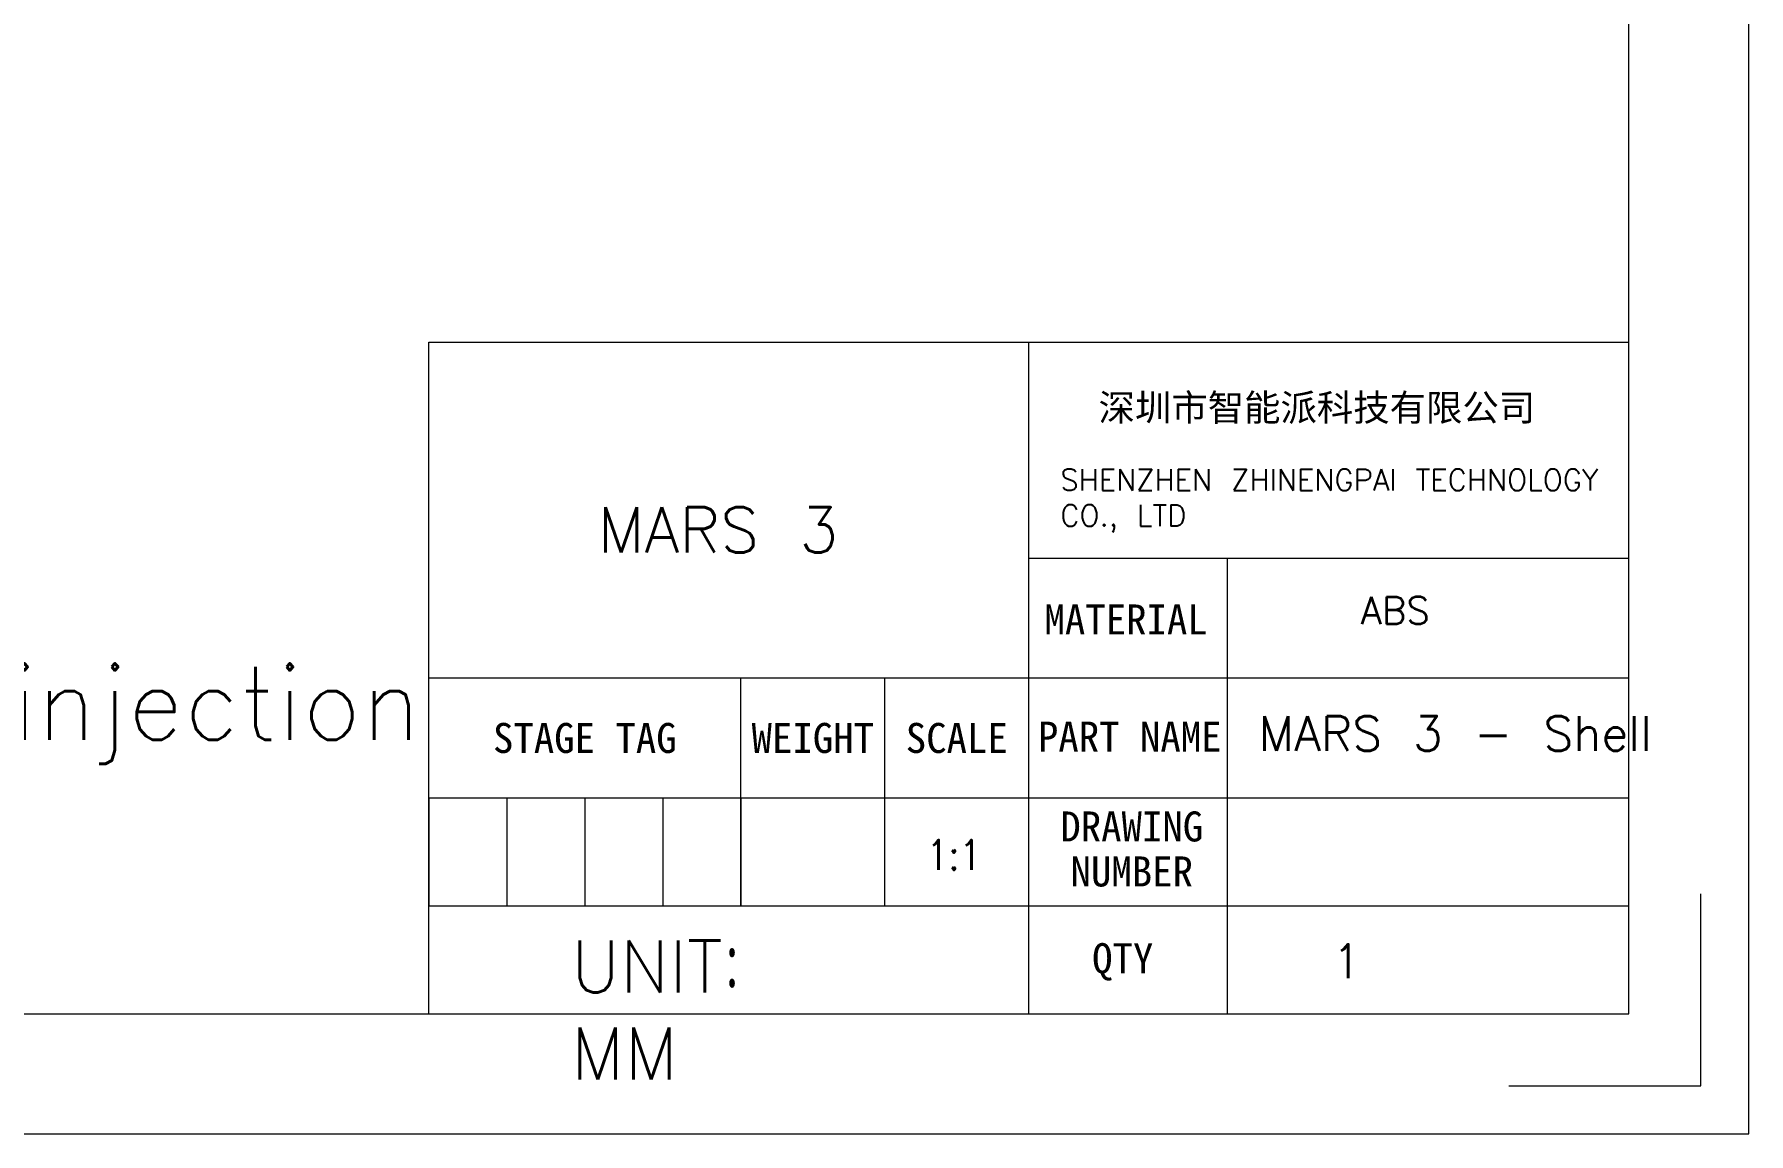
# Model space of a CAD drawing. Header units: millimetres. Extents: x 1677 to 3499, y -182 to 1106.
# Drawn here: x 2622 to 3499, y -182 to 380 of the extents above; entities that cross this region are included whole.
import ezdxf

# ---------------------------------------------------------------- set-up
doc = ezdxf.new("R2010")
doc.units = ezdxf.units.MM
doc.layers.get('0').update_dxf_attribs({"lineweight": 18})
doc.layers.add('尺寸线层', color=3, linetype='Continuous', lineweight=18)
doc.styles.get("Standard").update_dxf_attribs({"font": 'txt.shx', "bigfont": 'gbcbig.shx'})
doc.styles.add('TEXTSTYLE_2', font='')
doc.styles.add('TEXTSTYLE_3', font='')
doc.styles.get('TEXTSTYLE_2').set_extended_font_data('宋体')
doc.styles.get('TEXTSTYLE_3').set_extended_font_data('宋体')

# ---------------------------------------------------------------- blocks, each defined once
blk = doc.blocks.new('84512')
at = {"color": 7, "linetype": 'Continuous'}
for p, q in [((734.51, -713.82), (734.51, 230.99)), ((689.52, -668.82), (689.52, 186)), ((716.51, -695.82), (716.51, -623.83)), ((-556.73, -668.82), (689.52, -668.82)), ((644.53, -695.82), (716.51, -695.82)), ((-601.72, -713.82), (734.51, -713.82))]:
    blk.add_line(p, q, dxfattribs=at)
at = {"color": 2, "linetype": 'Continuous'}
for p, q in [((239.61, -542.85), (239.61, -416.88)), ((239.61, -542.85), (239.61, -416.88)), ((239.61, -416.88), (464.56, -416.88)), ((464.56, -587.84), (464.56, -416.88)), ((464.56, -497.86), (464.56, -416.88)), ((464.56, -416.88), (689.52, -416.88)), ((464.56, -542.85), (464.56, -416.88)), ((689.52, -497.86), (689.52, -416.88)), ((464.56, -497.86), (689.52, -497.86)), ((538.9, -497.86), (538.9, -668.82)), ((689.52, -587.84), (689.52, -497.86)), ((239.61, -668.82), (239.61, -542.85)), ((239.61, -542.85), (464.56, -542.85)), ((239.61, -587.84), (239.61, -542.85)), ((239.61, -542.85), (356.59, -542.85)), ((356.59, -587.84), (356.59, -542.85)), ((356.59, -587.84), (356.59, -542.85)), ((356.59, -542.85), (464.56, -542.85)), ((410.58, -587.84), (410.58, -542.85)), ((464.56, -542.85), (689.52, -542.85)), ((464.56, -587.84), (464.56, -542.85)), ((239.61, -628.33), (239.61, -587.84)), ((239.61, -587.84), (356.59, -587.84)), ((239.61, -587.84), (356.59, -587.84)), ((239.61, -587.84), (356.59, -587.84)), ((239.61, -587.84), (239.61, -628.33)), ((268.85, -587.84), (268.85, -628.33)), ((298.1, -587.84), (298.1, -628.33)), ((327.34, -587.84), (327.34, -628.33)), ((356.59, -628.33), (356.59, -587.84)), ((356.59, -628.33), (356.59, -587.84)), ((356.59, -587.84), (464.56, -587.84)), ((356.59, -587.84), (464.56, -587.84)), ((356.59, -587.84), (356.59, -628.33)), ((410.58, -628.33), (410.58, -587.84)), ((464.56, -668.82), (464.56, -587.84)), ((464.56, -587.84), (689.52, -587.84)), ((464.56, -587.84), (689.52, -587.84)), ((464.56, -628.33), (464.56, -587.84)), ((689.52, -668.82), (689.52, -587.84)), ((239.61, -668.82), (239.61, -628.33)), ((239.61, -628.33), (464.56, -628.33)), ((239.61, -628.33), (356.59, -628.33)), ((239.61, -628.33), (356.59, -628.33)), ((356.59, -628.33), (464.56, -628.33)), ((464.56, -668.82), (464.56, -628.33)), ((464.56, -628.33), (689.52, -628.33)), ((59.65, -668.82), (167.62, -668.82)), ((167.62, -668.82), (239.61, -668.82)), ((239.61, -668.82), (464.56, -668.82)), ((464.56, -668.82), (689.52, -668.82))]:
    blk.add_line(p, q, dxfattribs=at)
at = {"color": 7, "linetype": 'Continuous', "insert": (572.59, -436.42), "char_height": 10, "width": 237.2569, "attachment_point": 2, "style": 'TEXTSTYLE_2'}
blk.add_mtext('深圳市智能派科技有限公司', dxfattribs=at)
at = {"color": 7, "linetype": 'Continuous', "attachment_point": 2, "line_spacing_factor": 0.9, "style": 'TEXTSTYLE_3'}
for s, insert, char_height, width in [('MATERIAL\\P ', (501.06, -515.27), 11.248, 162.592), ('PART NAME', (502.43, -559.21), 11.248, 94.2365), ('STAGE TAG ', (298.1, -559.72), 11.248, 136.0273), ('WEIGHT', (383.58, -559.72), 11.248, 49.4285), ('SCALE', (437.57, -559.72), 11.248, 49.4285), ('DRAWING NUMBER', (503.18, -592.92), 11.2477, 94.2365), ('QTY', (499.81, -642.34), 11.248, 125.5473)]:
    blk.add_mtext(s, dxfattribs=dict(at, insert=insert, char_height=char_height, width=width))
at = {"insert": (426.25, -614.82), "char_height": 11.2477, "width": 26.9608, "attachment_point": 7}
blk.add_mtext('{\\W0.85;1:1}', dxfattribs=at)
at = {"layer": '尺寸线层', "attachment_point": 1}
for s, insert, char_height, width in [('SHENZHEN ZHINENGPAI TECHNOLOGY CO., LTD', (476.39, -464.54), 8, 226.3568), ('MARS 3', (302.99, -478.79), 16.994, 138.6929), ('Surface Treatment: Black oil injection ', (-487.14, -538.68), 27.3189, 743.668), ('UNIT：MM', (292.92, -641.38), 19.514, 94.3296)]:
    blk.add_mtext(s, dxfattribs=dict(at, insert=insert, char_height=char_height, width=width))
at = {"layer": '尺寸线层', "ltscale": 0.2, "insert": (578.36, -642.72), "char_height": 12.75, "width": 76.4441, "attachment_point": 1}
blk.add_mtext('1\\P\\P', dxfattribs=at)

msp = doc.modelspace()

# ---------------------------------------------------------------- block references
at = {"layer": '尺寸线层', "xscale": 1.363373712543345, "yscale": 1.363373712543345, "zscale": 1.363373712543345}
msp.add_blockref('84512', (2497.23, 791.26), dxfattribs=at)

# ---------------------------------------------------------------- texts
at = {"layer": '尺寸线层', "attachment_point": 1}
for s, insert, char_height, width in [('ABS', (3300.2, 92.68), 14, 59.5531), ('MARS 3 - Shell', (3248.06, 31.68), 17.7516, 202.9947)]:
    msp.add_mtext(s, dxfattribs=dict(at, insert=insert, char_height=char_height, width=width))

doc.saveas('drawing.dxf')
